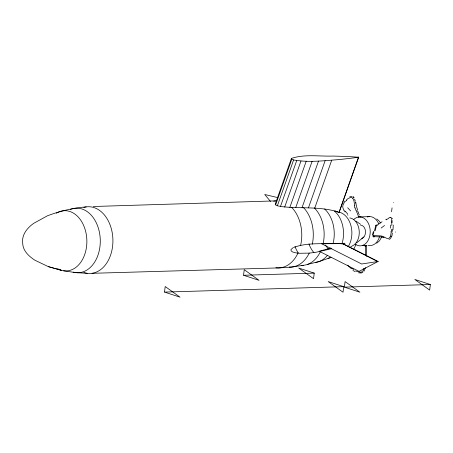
<?xml version="1.0" encoding="UTF-8"?>
<svg xmlns="http://www.w3.org/2000/svg" width="453" height="453" viewBox="0 0 453 453"><rect width="100%" height="100%" fill="white"/><g stroke="black" fill="none" stroke-linecap="round" stroke-linejoin="round"><path stroke-width="0.68" d="M364.688 245.526L365.395 245.6L365.401 255.452M366.471 256.336L366.392 245.979L365.384 245.962M391.443 229.286L391.341 231.138M391.76 223.51L391.743 218.901M392.649 229.592L392.536 231.426M393.011 229.694L393.278 225.056M391.273 232.061L390.503 236.245M392.4 232.95L392.06 235.05M164.501 292.094L165.203 286.528L180.034 297.168L164.501 292.094L343.719 286.658L343.023 292.225L328.187 281.585L343.719 286.658M243.544 275.265L244.241 269.699L259.076 280.339L243.544 275.265L314.24 273.119L313.544 278.686L298.708 268.046L314.24 273.119M344.382 287.14L345.084 281.573L359.92 292.213L344.382 287.14L430.35 284.529L429.654 290.096L414.818 279.456L430.35 284.529M375.124 230.815L376.426 225.577L377.117 225.362A1.325 0.838 61.9 0 0 375.775 225.56L374.518 230.69M381.975 236.115L380.679 235.9A34.173 24.122 -86.1 0 0 380.022 235.843L373.799 235.566L373.623 236.177A0.844 0.583 -49.5 0 0 374.631 236.483M391.992 235.345L391.72 236.183M363.952 268.572L364.042 268.278M365.446 267.661L363.946 271.353M375.809 225.617L376.398 225.662L382.06 221.76M378.062 261.489L361.653 263.997L321.698 243.822L342.077 243.323L378.062 261.489L359.042 271.375L319.195 251.256L330.9 248.051M342.06 243.369L377.995 261.675M373.204 235.407L373.799 235.566M342.015 243.51L341.109 243.969M334.331 210.917L339.116 212.485L358.691 157.214L351.381 156.744A715.672 240.073 19.5 0 0 333.029 156.07C319.297 156.511 304.609 153.986 291.438 158.386L275.214 204.201C276.234 206.143 279.105 205.939 280.99 206.54C298.652 208.742 316.772 206.421 334.178 210.871A25.595 18.25 88.3 0 1 342.083 243.414L344.988 243.233L342.972 244.405M275.583 204.966L291.794 159.19L291.438 158.386M277.383 205.758L293.606 159.943C308.261 162.638 323.295 160.792 338.023 159.654A715.672 240.073 19.5 0 0 353.08 157.961L358.691 157.214M280.464 206.472L296.721 160.56M284.682 207.044L300.985 161.013M289.858 207.4L306.2 161.257M295.718 207.621L312.128 161.285M302.032 207.65L318.516 161.098M308.442 207.848L325.124 160.73M314.778 208.04L331.709 160.232M339.003 212.406L358.533 157.106M363.861 268.861L363.397 269.988M355.979 244.382L354.954 246.755M353.793 249.376L354.722 247.281M381.839 236.783L379.421 240.894L376.664 243.261M344.087 202.882L343.063 204.926L342.717 206.783A4.1 2.033 65.6 0 0 343.952 210.13M390.814 238.488L389.025 239.427M346.46 199.988L347.445 199.06A24.168 17.588 55.6 0 1 347.961 198.624L350.73 197.378A4.326 3.012 84.5 0 1 352.921 198.584M363.935 236.936L356.477 242.978M362.876 272.372L361.347 272.995L358.793 272.842M349.433 247.683L352.332 245.917A14.377 10.255 88.3 0 0 359.195 230.73A14.377 10.255 88.3 0 0 349.829 217.916M385.814 219.371L386.211 219.15M275.356 204.116L275.679 203.935M293.544 247.463C308.935 241.828 325.967 244.484 342.083 243.414M292.955 247.785L290.962 249.631L291.166 250.934L292.723 252.01L295.583 252.814L299.597 253.272L309.252 253.114L316.137 252.242L331.839 248.652M388.917 217.831L390.214 217.508M307.525 264.393L319.308 261.494L331.007 257.395A25.595 18.25 88.3 0 1 327.995 258.312M349.716 196.789L351.953 196.432M303.323 265.305L291.404 267.083L279.784 267.87L92.016 273.312M86.189 206.896C72.888 207.989 59.864 211.098 47.395 215.809L33.805 223.278C27.259 227.791 21.506 234.869 22.695 243.318C22.939 250.951 28.941 256.302 34.847 260.192L48.284 266.619L61.568 270.362L48.403 266.658M360.628 272.134L358.385 271.913L355.645 270.934M373.096 235.82L373.68 235.922M276.84 200.849L93.284 206.506M358.629 216.964L369.705 216.585M374.008 236.681L380.611 236.868L384.099 237.734M87.208 273.312L75.413 272.598L63.663 270.798M365.582 245.979L362.292 245.475M363.606 245.39L362.932 245.271M366.25 245.384L366.76 245.498M277.814 197.627L264.733 194.49L270.492 201.443M291.794 159.19L293.606 159.943M335.441 210.877L335.871 211.058M337.292 211.664L336.488 211.325M337.564 211.778L338.963 212.378M383.748 236.8L386.72 238.352L388.68 238.34A4.326 2.995 -88.3 0 0 390.446 236.206M351.653 268.708L350.356 267.802M355.86 221.058L360.503 224.28M376.76 218.958L378.929 220.821L380.531 222.961M353.923 197.485L352.983 196.755L354.014 197.559M347.966 215.181L347.598 214.796M345.067 211.908L343.878 210.243M352.938 198.561L353.969 200.934L354.625 205.351M347.728 265.135L349.739 267.31A24.168 20.521 -60.9 0 0 350.345 267.819M354.518 199.116L354.648 199.365A5.396 3.805 87.5 0 1 354.875 199.903M360.209 217.129L359.892 216.398M358.051 212.01L358.391 212.814M357.938 211.744L357.598 210.939M358.504 213.08L358.725 213.618M359.286 214.96L358.952 214.156M358.85 217.259L357.179 213.137M356.958 212.593L356.069 210.419M354.971 200.181L355.203 201.047M355.18 207.882L355.752 209.586A34.173 22.944 85 0 0 356.064 210.424M355.373 201.942L355.548 203.148M355.832 202.417L356.154 204.835M83.777 207.417A33.386 23.811 88.3 0 1 112.922 240.803A33.386 23.811 88.3 0 1 83.771 272.474M297.972 253.102A33.562 23.935 88.3 0 1 275.877 267.757M273.68 201.217A33.562 23.935 88.3 0 1 275.605 200.911M291.687 207.423A33.562 23.935 88.3 0 1 300.611 245.384M56.359 213.21A30.136 21.489 88.3 0 1 86.863 240.458A30.136 21.489 88.3 0 1 57.667 268.72M70.368 209.439A32.305 23.041 88.3 0 1 100.249 239.11A32.305 23.041 88.3 0 1 73.171 272.128M379.489 236.789A14.49 10.334 88.3 0 1 368.147 245.294M367.275 216.987A14.49 10.334 88.3 0 1 378.759 223.844M360.611 225.141A6.721 4.796 88.3 0 1 365.469 231.177A6.721 4.796 88.3 0 1 361.783 238.448M353.742 219.552A14.49 10.334 88.3 0 1 367.123 221.234A14.49 10.334 88.3 0 1 368.334 239.982A14.49 10.334 88.3 0 1 355.339 244.241M373.096 235.379A1.993 1.189 -67.5 0 0 372.972 235.837A1.28 0.98 -62.6 0 0 373.527 236.936A1.28 0.98 -62.6 0 0 374.756 236.324M373.346 231.602A13.069 1.886 -74.1 0 1 372.474 234.79M366.936 245.537A1.427 0.294 3.3 0 1 365.265 245.719M364.665 245.373A12.995 8.658 1.6 0 1 363.651 245.249M363.431 270.005A4.1 3.834 83.9 0 1 360.65 272.287M355.107 271.647A30.849 25.34 -24.2 0 1 352.944 270.407M353.81 269.473A39.32 29.7 -11.4 0 1 351.987 268.403M350.622 210.917A69.23 21.138 56.9 0 1 347.7 207.751M347.689 213.997A31.268 13.715 63.4 0 1 345.26 211.189M343.918 202.797A30.849 21.563 26.8 0 1 344.931 201.109M345.543 201.449A39.32 26.461 13.4 0 1 346.783 200.175M354.875 208.035A14.638 10.747 86.8 0 1 354.297 205.424M357.74 210.084A18.392 12.276 84.9 0 1 356.217 205.141M353.147 197.593A4.343 3.063 87.4 0 1 353.351 197.712M373.957 231.613A13.267 2.135 -74.1 0 1 373.04 234.943M381.154 228.057A69.23 26.925 -53.9 0 1 384.552 225.52M386.154 219.807A31.268 15.544 -62.3 0 1 388.821 218.357M390.197 217.587A4.1 2.169 -66.5 0 1 391.89 218.742M391.562 211.744A30.849 1.818 -85.9 0 1 392.066 207.848M390.503 228.216A39.32 4.383 -87.8 0 1 390.679 225.067M391.092 231.138A24.168 9.643 -85.5 0 1 391.024 232.044M381.964 236.206A14.638 10.119 86.9 0 1 383.702 236.981M391.749 236.206A4.343 3.086 89.5 0 1 390.729 237.808M395.384 232.14A38.737 0.81 -86.8 0 1 395.395 231.942M393.634 202.446A30.164 2.231 -87 0 1 393.68 202.298M391.868 224.105A19.666 2.537 -84.5 0 1 391.771 225.469M392.066 220.577A9.134 2.458 -81.8 0 1 391.953 222.887M392.525 218.476A3.392 1.733 -71.8 0 1 392.632 218.618M303.521 207.61A33.114 23.613 88.3 0 1 312.31 244.15M309.252 253.114A33.114 23.613 88.3 0 1 289.224 267.1M314.427 207.995A31.71 22.61 88.3 0 1 323.108 243.81M320.481 251.528A31.71 22.61 88.3 0 1 301.211 265.339M313.946 252.672A25.595 18.25 88.3 0 1 308.957 243.952M298.221 252.899A29.235 20.849 88.3 0 1 295.016 246.574M324.62 208.992A29.235 20.849 88.3 0 1 333.057 243.646M327.502 255.243A29.235 20.849 88.3 0 1 315.333 262.451M328.34 248.907A20.674 14.745 88.3 0 1 325.588 245.084M339.75 212.315A20.674 14.745 88.3 0 1 351.103 226.313A20.674 14.745 88.3 0 1 348.085 246.76M343.685 244.343A14.377 10.255 88.3 0 1 342.893 243.572"/></g></svg>
